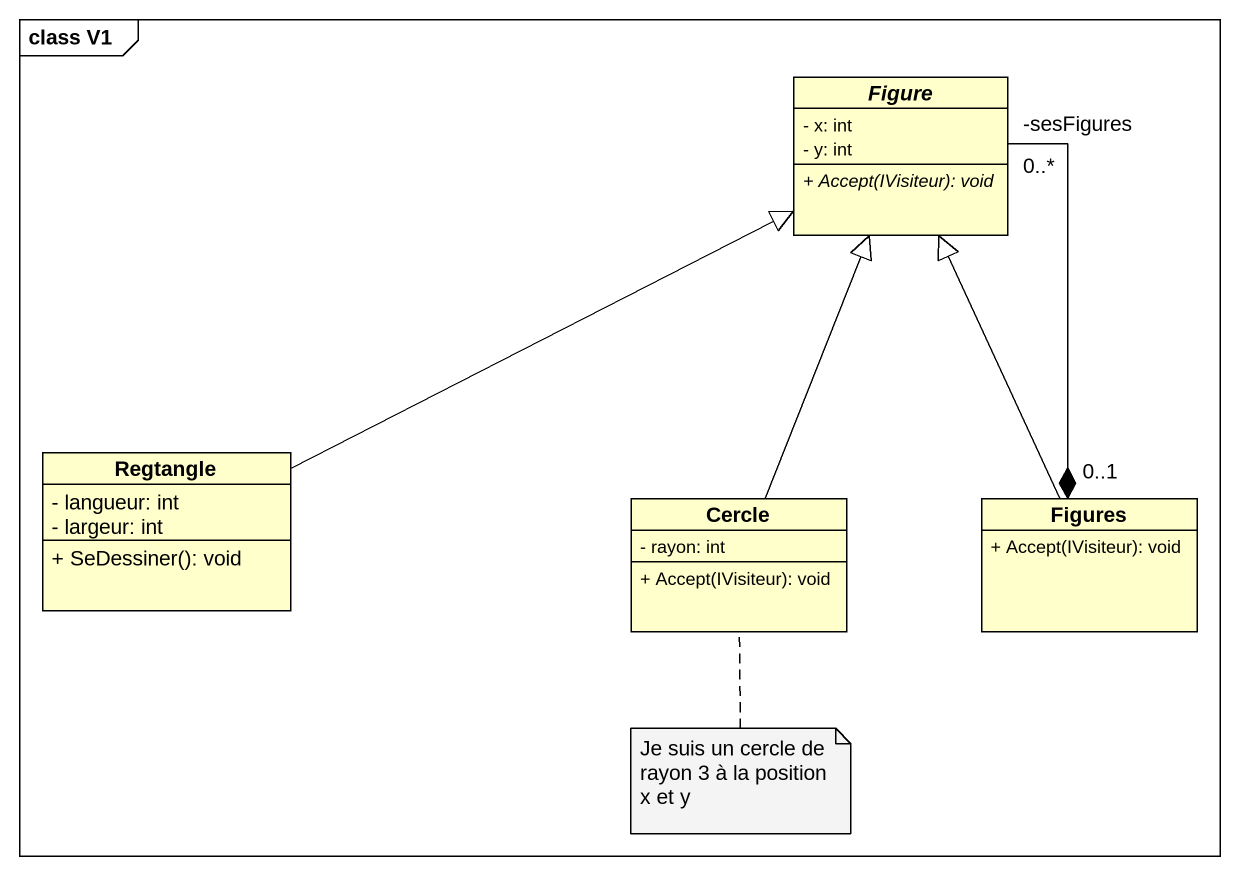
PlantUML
@startuml
mainframe class V1
hide circle
hide empty members
skinparam classAttributeIconSize 0
abstract class Figure {
  - x: int
  - y: int
  {abstract} + Accept(IVisiteur): void
}
class Regtangle {
  - langueur: int
  - largeur: int
  + SeDessiner(): void
}
class Cercle {
  - rayon: int
  + Accept(IVisiteur): void
}
class Figures {
  + Accept(IVisiteur): void
}
Figure "-sesFigures\n0..*" --* "0..1" Figures
Regtangle -right-|> Figure
Cercle -up-|> Figure
Figures -up-|> Figure
note bottom of Cercle : Je suis un cercle de rayon 3 à la position x et y
@enduml
